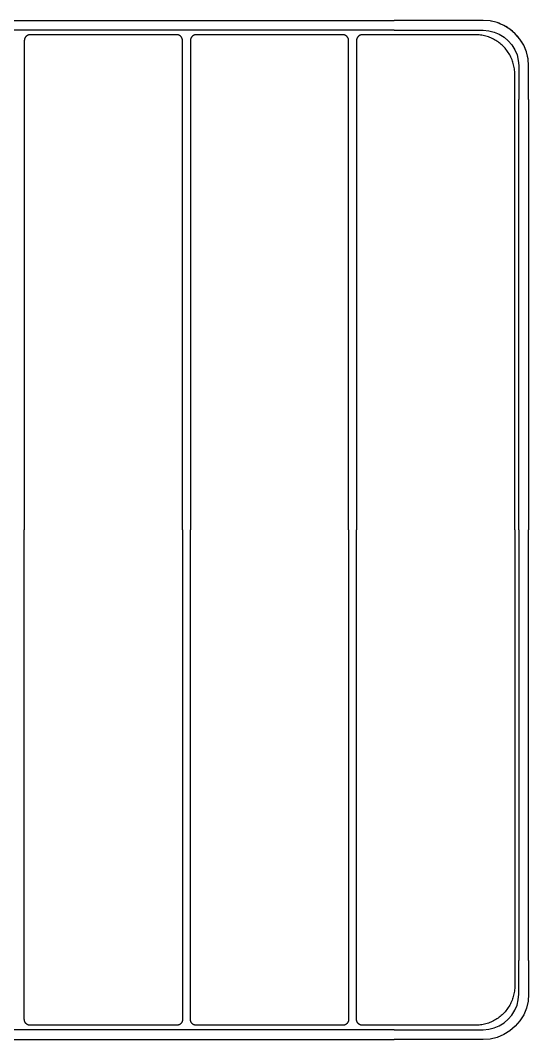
# Model space of a CAD drawing. Header units: millimetres. Extents: x 1434 to 4837, y 1889 to 4267.
# Drawn here: x 3019 to 3276, y 2395 to 2910 of the extents above; entities that cross this region are included whole.
import ezdxf

# ---------------------------------------------------------------- set-up
doc = ezdxf.new("R2010")
doc.units = ezdxf.units.MM
doc.header["$MEASUREMENT"] = 0
doc.layers.add('Utwórz2D linie widoczne', color=7, linetype='Continuous', true_color=0x000000)

msp = doc.modelspace()

# ---------------------------------------------------------------- linework, layer by layer
at = {"layer": 'Utwórz2D linie widoczne'}
for p, q in [((2783.93, 2909.68), (3207.93, 2909.68)), ((3207.93, 2904.68), (2783.93, 2904.68)), ((3252.93, 2909.68), (3207.93, 2909.68)), ((3207.93, 2904.68), (3252.93, 2904.68)), ((3256.52, 2909.39), (3252.93, 2909.68)), ((3252.93, 2904.68), (3255.74, 2904.45)), ((3260.03, 2908.55), (3256.52, 2909.39)), ((3256.91, 2909.33), (3256.74, 2909.34)), ((3257.87, 2909.07), (3256.91, 2909.33)), ((3263.37, 2907.17), (3260.03, 2908.55)), ((3260.78, 2908.29), (3260.45, 2908.38)), ((3261.74, 2907.84), (3260.78, 2908.29)), ((3266.45, 2905.28), (3263.37, 2907.17)), ((3264.42, 2906.59), (3263.95, 2906.81)), ((3265.21, 2906.04), (3264.42, 2906.59)), ((3269.19, 2902.94), (3266.45, 2905.28)), ((3267.7, 2904.29), (3267.15, 2904.68)), ((3020.96, 2899.66), (3020.95, 2899.56)), ((3020.95, 2899.56), (3020.95, 2899.45)), ((3020.95, 2899.45), (3020.95, 2652.18)), ((3020.97, 2899.76), (3020.96, 2899.66)), ((3020.98, 2899.86), (3020.97, 2899.76)), ((3021, 2899.96), (3020.98, 2899.86)), ((3021.02, 2900.06), (3021, 2899.96)), ((3021.04, 2900.16), (3021.02, 2900.06)), ((3021.06, 2900.26), (3021.04, 2900.16)), ((3021.09, 2900.36), (3021.06, 2900.26)), ((3021.13, 2900.46), (3021.09, 2900.36)), ((3021.16, 2900.55), (3021.13, 2900.46)), ((3021.2, 2900.65), (3021.16, 2900.55)), ((3021.24, 2900.74), (3021.2, 2900.65)), ((3021.29, 2900.83), (3021.24, 2900.74)), ((3021.34, 2900.92), (3021.29, 2900.83)), ((3021.39, 2901.01), (3021.34, 2900.92)), ((3021.44, 2901.1), (3021.39, 2901.01)), ((3021.5, 2901.18), (3021.44, 2901.1)), ((3021.56, 2901.27), (3021.5, 2901.18)), ((3021.63, 2901.35), (3021.56, 2901.27)), ((3021.69, 2901.42), (3021.63, 2901.35)), ((3021.76, 2901.5), (3021.69, 2901.42)), ((3021.83, 2901.57), (3021.76, 2901.5)), ((3021.91, 2901.65), (3021.83, 2901.57)), ((3021.98, 2901.71), (3021.91, 2901.65)), ((3022.06, 2901.78), (3021.98, 2901.71)), ((3022.14, 2901.84), (3022.06, 2901.78)), ((3022.22, 2901.9), (3022.14, 2901.84)), ((3022.31, 2901.96), (3022.22, 2901.9)), ((3022.39, 2902.02), (3022.31, 2901.96)), ((3022.48, 2902.07), (3022.39, 2902.02)), ((3022.57, 2902.12), (3022.48, 2902.07)), ((3022.66, 2902.16), (3022.57, 2902.12)), ((3022.76, 2902.2), (3022.66, 2902.16)), ((3022.85, 2902.24), (3022.76, 2902.2)), ((3022.95, 2902.28), (3022.85, 2902.24)), ((3023.05, 2902.31), (3022.95, 2902.28)), ((3023.14, 2902.34), (3023.05, 2902.31)), ((3023.24, 2902.37), (3023.14, 2902.34)), ((3023.34, 2902.39), (3023.24, 2902.37)), ((3023.44, 2902.41), (3023.34, 2902.39)), ((3023.54, 2902.43), (3023.44, 2902.41)), ((3023.65, 2902.44), (3023.54, 2902.43)), ((3023.75, 2902.45), (3023.65, 2902.44)), ((3023.85, 2902.45), (3023.75, 2902.45)), ((3023.95, 2902.45), (3023.85, 2902.45)), ((3097.95, 2902.45), (3023.95, 2902.45)), ((3098.06, 2902.45), (3097.95, 2902.45)), ((3098.16, 2902.45), (3098.06, 2902.45)), ((3098.26, 2902.44), (3098.16, 2902.45)), ((3098.36, 2902.43), (3098.26, 2902.44)), ((3098.46, 2902.41), (3098.36, 2902.43)), ((3098.56, 2902.39), (3098.46, 2902.41)), ((3098.66, 2902.37), (3098.56, 2902.39)), ((3098.76, 2902.34), (3098.66, 2902.37)), ((3098.86, 2902.31), (3098.76, 2902.34)), ((3098.96, 2902.28), (3098.86, 2902.31)), ((3099.05, 2902.24), (3098.96, 2902.28)), ((3099.15, 2902.2), (3099.05, 2902.24)), ((3099.24, 2902.16), (3099.15, 2902.2)), ((3099.33, 2902.12), (3099.24, 2902.16)), ((3099.42, 2902.07), (3099.33, 2902.12)), ((3099.51, 2902.02), (3099.42, 2902.07)), ((3099.6, 2901.96), (3099.51, 2902.02)), ((3099.68, 2901.9), (3099.6, 2901.96)), ((3099.77, 2901.84), (3099.68, 2901.9)), ((3099.85, 2901.78), (3099.77, 2901.84)), ((3099.92, 2901.71), (3099.85, 2901.78)), ((3100, 2901.65), (3099.92, 2901.71)), ((3100.07, 2901.57), (3100, 2901.65)), ((3100.15, 2901.5), (3100.07, 2901.57)), ((3100.21, 2901.42), (3100.15, 2901.5)), ((3100.28, 2901.35), (3100.21, 2901.42)), ((3100.34, 2901.27), (3100.28, 2901.35)), ((3100.4, 2901.18), (3100.34, 2901.27)), ((3100.46, 2901.1), (3100.4, 2901.18)), ((3100.52, 2901.01), (3100.46, 2901.1)), ((3100.57, 2900.92), (3100.52, 2901.01)), ((3100.62, 2900.83), (3100.57, 2900.92)), ((3100.66, 2900.74), (3100.62, 2900.83)), ((3100.7, 2900.65), (3100.66, 2900.74)), ((3100.74, 2900.55), (3100.7, 2900.65)), ((3100.78, 2900.46), (3100.74, 2900.55)), ((3100.81, 2900.36), (3100.78, 2900.46)), ((3100.84, 2900.26), (3100.81, 2900.36)), ((3100.87, 2900.16), (3100.84, 2900.26)), ((3100.89, 2900.06), (3100.87, 2900.16)), ((3100.91, 2899.96), (3100.89, 2900.06)), ((3100.93, 2899.86), (3100.91, 2899.96)), ((3100.94, 2899.76), (3100.93, 2899.86)), ((3100.95, 2899.66), (3100.94, 2899.76)), ((3100.95, 2899.56), (3100.95, 2899.66)), ((3100.95, 2899.45), (3100.95, 2899.56)), ((3100.95, 2652.18), (3100.95, 2899.45)), ((3104.93, 2899.76), (3104.92, 2899.66)), ((3104.92, 2899.66), (3104.92, 2899.56)), ((3104.92, 2899.56), (3104.92, 2899.45)), ((3104.92, 2899.45), (3104.92, 2652.18)), ((3104.95, 2899.86), (3104.93, 2899.76)), ((3104.96, 2899.96), (3104.95, 2899.86)), ((3104.98, 2900.06), (3104.96, 2899.96)), ((3105, 2900.16), (3104.98, 2900.06)), ((3105.03, 2900.26), (3105, 2900.16)), ((3105.06, 2900.36), (3105.03, 2900.26)), ((3105.09, 2900.46), (3105.06, 2900.36)), ((3105.13, 2900.55), (3105.09, 2900.46)), ((3105.17, 2900.65), (3105.13, 2900.55)), ((3105.21, 2900.74), (3105.17, 2900.65)), ((3105.25, 2900.83), (3105.21, 2900.74)), ((3105.3, 2900.92), (3105.25, 2900.83)), ((3105.35, 2901.01), (3105.3, 2900.92)), ((3105.41, 2901.1), (3105.35, 2901.01)), ((3105.47, 2901.18), (3105.41, 2901.1)), ((3105.53, 2901.27), (3105.47, 2901.18)), ((3105.59, 2901.35), (3105.53, 2901.27)), ((3105.66, 2901.42), (3105.59, 2901.35)), ((3105.73, 2901.5), (3105.66, 2901.42)), ((3105.8, 2901.57), (3105.73, 2901.5)), ((3105.87, 2901.65), (3105.8, 2901.57)), ((3105.95, 2901.71), (3105.87, 2901.65)), ((3106.02, 2901.78), (3105.95, 2901.71)), ((3106.1, 2901.84), (3106.02, 2901.78)), ((3106.19, 2901.9), (3106.1, 2901.84)), ((3106.27, 2901.96), (3106.19, 2901.9)), ((3106.36, 2902.02), (3106.27, 2901.96)), ((3106.45, 2902.07), (3106.36, 2902.02)), ((3106.54, 2902.12), (3106.45, 2902.07)), ((3106.63, 2902.16), (3106.54, 2902.12)), ((3106.72, 2902.2), (3106.63, 2902.16)), ((3106.82, 2902.24), (3106.72, 2902.2)), ((3106.91, 2902.28), (3106.82, 2902.24)), ((3107.01, 2902.31), (3106.91, 2902.28)), ((3107.11, 2902.34), (3107.01, 2902.31)), ((3107.21, 2902.37), (3107.11, 2902.34)), ((3107.31, 2902.39), (3107.21, 2902.37)), ((3107.41, 2902.41), (3107.31, 2902.39)), ((3107.51, 2902.43), (3107.41, 2902.41)), ((3107.61, 2902.44), (3107.51, 2902.43)), ((3107.71, 2902.45), (3107.61, 2902.44)), ((3107.82, 2902.45), (3107.71, 2902.45)), ((3107.92, 2902.45), (3107.82, 2902.45)), ((3181.92, 2902.45), (3107.92, 2902.45)), ((3182.02, 2902.45), (3181.92, 2902.45)), ((3182.12, 2902.45), (3182.02, 2902.45)), ((3182.22, 2902.44), (3182.12, 2902.45)), ((3182.33, 2902.43), (3182.22, 2902.44)), ((3182.43, 2902.41), (3182.33, 2902.43)), ((3182.53, 2902.39), (3182.43, 2902.41)), ((3182.63, 2902.37), (3182.53, 2902.39)), ((3182.73, 2902.34), (3182.63, 2902.37)), ((3182.83, 2902.31), (3182.73, 2902.34)), ((3182.92, 2902.28), (3182.83, 2902.31)), ((3183.02, 2902.24), (3182.92, 2902.28)), ((3183.11, 2902.2), (3183.02, 2902.24)), ((3183.21, 2902.16), (3183.11, 2902.2)), ((3183.3, 2902.12), (3183.21, 2902.16)), ((3183.39, 2902.07), (3183.3, 2902.12)), ((3183.48, 2902.02), (3183.39, 2902.07)), ((3183.56, 2901.96), (3183.48, 2902.02)), ((3183.65, 2901.9), (3183.56, 2901.96)), ((3183.73, 2901.84), (3183.65, 2901.9)), ((3183.81, 2901.78), (3183.73, 2901.84)), ((3183.89, 2901.71), (3183.81, 2901.78)), ((3183.97, 2901.65), (3183.89, 2901.71)), ((3184.04, 2901.57), (3183.97, 2901.65)), ((3184.11, 2901.5), (3184.04, 2901.57)), ((3184.18, 2901.42), (3184.11, 2901.5)), ((3184.24, 2901.35), (3184.18, 2901.42)), ((3184.31, 2901.27), (3184.24, 2901.35)), ((3184.37, 2901.18), (3184.31, 2901.27)), ((3184.43, 2901.1), (3184.37, 2901.18)), ((3184.48, 2901.01), (3184.43, 2901.1)), ((3184.53, 2900.92), (3184.48, 2901.01)), ((3184.58, 2900.83), (3184.53, 2900.92)), ((3184.63, 2900.74), (3184.58, 2900.83)), ((3184.67, 2900.65), (3184.63, 2900.74)), ((3184.71, 2900.55), (3184.67, 2900.65)), ((3184.74, 2900.46), (3184.71, 2900.55)), ((3184.78, 2900.36), (3184.74, 2900.46)), ((3184.81, 2900.26), (3184.78, 2900.36)), ((3184.83, 2900.16), (3184.81, 2900.26)), ((3184.85, 2900.06), (3184.83, 2900.16)), ((3184.87, 2899.96), (3184.85, 2900.06)), ((3184.89, 2899.86), (3184.87, 2899.96)), ((3184.9, 2899.76), (3184.89, 2899.86)), ((3184.91, 2899.66), (3184.9, 2899.76)), ((3184.92, 2899.56), (3184.91, 2899.66)), ((3184.92, 2899.45), (3184.92, 2899.56)), ((3184.92, 2652.18), (3184.92, 2899.45)), ((3188.93, 2899.76), (3188.92, 2899.66)), ((3188.92, 2899.66), (3188.92, 2899.56)), ((3188.92, 2899.56), (3188.92, 2899.45)), ((3188.92, 2899.45), (3188.92, 2652.18)), ((3188.95, 2899.86), (3188.93, 2899.76)), ((3188.96, 2899.96), (3188.95, 2899.86)), ((3188.98, 2900.06), (3188.96, 2899.96)), ((3189, 2900.16), (3188.98, 2900.06)), ((3189.03, 2900.26), (3189, 2900.16)), ((3189.06, 2900.36), (3189.03, 2900.26)), ((3189.09, 2900.46), (3189.06, 2900.36)), ((3189.13, 2900.55), (3189.09, 2900.46)), ((3189.17, 2900.65), (3189.13, 2900.55)), ((3189.21, 2900.74), (3189.17, 2900.65)), ((3189.25, 2900.83), (3189.21, 2900.74)), ((3189.3, 2900.92), (3189.25, 2900.83)), ((3189.35, 2901.01), (3189.3, 2900.92)), ((3189.41, 2901.1), (3189.35, 2901.01)), ((3189.47, 2901.18), (3189.41, 2901.1)), ((3189.53, 2901.27), (3189.47, 2901.18)), ((3189.59, 2901.35), (3189.53, 2901.27)), ((3189.66, 2901.42), (3189.59, 2901.35)), ((3189.73, 2901.5), (3189.66, 2901.42)), ((3189.8, 2901.57), (3189.73, 2901.5)), ((3189.87, 2901.65), (3189.8, 2901.57)), ((3189.95, 2901.71), (3189.87, 2901.65)), ((3190.02, 2901.78), (3189.95, 2901.71)), ((3190.1, 2901.84), (3190.02, 2901.78)), ((3190.19, 2901.9), (3190.1, 2901.84)), ((3190.27, 2901.96), (3190.19, 2901.9)), ((3190.36, 2902.02), (3190.27, 2901.96)), ((3190.45, 2902.07), (3190.36, 2902.02)), ((3190.54, 2902.12), (3190.45, 2902.07)), ((3190.63, 2902.16), (3190.54, 2902.12)), ((3190.72, 2902.2), (3190.63, 2902.16)), ((3190.82, 2902.24), (3190.72, 2902.2)), ((3190.91, 2902.28), (3190.82, 2902.24)), ((3191.01, 2902.31), (3190.91, 2902.28)), ((3191.11, 2902.34), (3191.01, 2902.31)), ((3191.21, 2902.37), (3191.11, 2902.34)), ((3191.31, 2902.39), (3191.21, 2902.37)), ((3191.41, 2902.41), (3191.31, 2902.39)), ((3191.51, 2902.43), (3191.41, 2902.41)), ((3191.61, 2902.44), (3191.51, 2902.43)), ((3191.71, 2902.45), (3191.61, 2902.44)), ((3191.82, 2902.45), (3191.71, 2902.45)), ((3191.92, 2902.45), (3191.82, 2902.45)), ((3248.92, 2902.45), (3191.92, 2902.45)), ((3249.6, 2902.44), (3248.92, 2902.45)), ((3250.28, 2902.41), (3249.6, 2902.44)), ((3250.96, 2902.35), (3250.28, 2902.41)), ((3251.64, 2902.27), (3250.96, 2902.35)), ((3252.32, 2902.16), (3251.64, 2902.27)), ((3252.99, 2902.03), (3252.32, 2902.16)), ((3253.65, 2901.88), (3252.99, 2902.03)), ((3254.31, 2901.71), (3253.65, 2901.88)), ((3254.97, 2901.52), (3254.31, 2901.71)), ((3255.62, 2901.3), (3254.97, 2901.52)), ((3256.25, 2901.06), (3255.62, 2901.3)), ((3255.74, 2904.45), (3258.49, 2903.79)), ((3256.89, 2900.8), (3256.25, 2901.06)), ((3257.51, 2900.51), (3256.89, 2900.8)), ((3258.12, 2900.21), (3257.51, 2900.51)), ((3258.72, 2899.89), (3258.12, 2900.21)), ((3258.49, 2903.79), (3261.1, 2902.71)), ((3259.31, 2899.54), (3258.72, 2899.89)), ((3259.89, 2899.18), (3259.31, 2899.54)), ((3261.1, 2902.71), (3263.51, 2901.24)), ((3263.51, 2901.24), (3265.65, 2899.4)), ((3268.28, 2903.71), (3267.7, 2904.29)), ((3271.53, 2900.19), (3269.19, 2902.94)), ((3270.54, 2901.46), (3269.96, 2902.03)), ((3270.92, 2900.92), (3270.54, 2901.46)), ((3273.42, 2897.12), (3271.53, 2900.19)), ((3260.45, 2898.79), (3259.89, 2899.18)), ((3261, 2898.39), (3260.45, 2898.79)), ((3261.54, 2897.97), (3261, 2898.39)), ((3262.06, 2897.53), (3261.54, 2897.97)), ((3262.57, 2897.07), (3262.06, 2897.53)), ((3263.06, 2896.6), (3262.57, 2897.07)), ((3263.53, 2896.1), (3263.06, 2896.6)), ((3263.99, 2895.6), (3263.53, 2896.1)), ((3264.43, 2895.07), (3263.99, 2895.6)), ((3264.85, 2894.54), (3264.43, 2895.07)), ((3265.26, 2893.99), (3264.85, 2894.54)), ((3265.65, 2899.4), (3267.49, 2897.26)), ((3267.49, 2897.26), (3268.96, 2894.85)), ((3268.96, 2894.85), (3270.05, 2892.24)), ((3272.84, 2898.18), (3272.31, 2898.93)), ((3273.05, 2897.73), (3272.84, 2898.18)), ((3274.8, 2893.78), (3273.42, 2897.12)), ((3274.53, 2894.54), (3274.13, 2895.4)), ((3274.61, 2894.24), (3274.53, 2894.54)), ((3265.64, 2893.42), (3265.26, 2893.99)), ((3266.01, 2892.84), (3265.64, 2893.42)), ((3266.35, 2892.26), (3266.01, 2892.84)), ((3266.68, 2891.65), (3266.35, 2892.26)), ((3266.98, 2891.04), (3266.68, 2891.65)), ((3267.26, 2890.42), (3266.98, 2891.04)), ((3267.52, 2889.79), (3267.26, 2890.42)), ((3267.76, 2889.15), (3267.52, 2889.79)), ((3267.98, 2888.5), (3267.76, 2889.15)), ((3270.05, 2892.24), (3270.7, 2889.49)), ((3270.67, 2889.65), (3270.93, 2886.68)), ((3270.7, 2889.49), (3270.93, 2886.68)), ((3275.64, 2890.27), (3274.8, 2893.78)), ((3275.57, 2890.67), (3275.37, 2891.4)), ((3275.58, 2890.54), (3275.57, 2890.67)), ((3275.93, 2886.68), (3275.64, 2890.27)), ((3268.18, 2887.85), (3267.98, 2888.5)), ((3268.35, 2887.19), (3268.18, 2887.85)), ((3268.5, 2886.52), (3268.35, 2887.19)), ((3268.63, 2885.85), (3268.5, 2886.52)), ((3268.73, 2885.18), (3268.63, 2885.85)), ((3268.81, 2884.5), (3268.73, 2885.18)), ((3268.87, 2883.82), (3268.81, 2884.5)), ((3270.93, 2886.68), (3270.93, 2869.68)), ((3275.93, 2869.68), (3275.93, 2886.68)), ((3268.91, 2883.14), (3268.87, 2883.82)), ((3268.92, 2882.45), (3268.91, 2883.14)), ((3268.92, 2652.18), (3268.92, 2882.45)), ((3270.93, 2652.18), (3270.93, 2869.68)), ((3275.93, 2869.68), (3275.93, 2652.18)), ((3020.95, 2404.9), (3020.95, 2652.18)), ((3100.95, 2652.18), (3100.95, 2404.9)), ((3104.92, 2404.9), (3104.92, 2652.18)), ((3184.92, 2652.18), (3184.92, 2404.9)), ((3188.92, 2404.9), (3188.92, 2652.18)), ((3268.92, 2652.18), (3268.92, 2421.9)), ((3270.93, 2652.18), (3270.93, 2434.68)), ((3275.93, 2434.68), (3275.93, 2652.18)), ((3270.93, 2417.68), (3270.93, 2434.68)), ((3275.93, 2434.68), (3275.93, 2417.68)), ((3268.87, 2420.53), (3268.81, 2419.85)), ((3268.91, 2421.21), (3268.87, 2420.53)), ((3268.92, 2421.9), (3268.91, 2421.21)), ((3267.98, 2415.85), (3267.76, 2415.2)), ((3268.18, 2416.5), (3267.98, 2415.85)), ((3268.35, 2417.16), (3268.18, 2416.5)), ((3268.5, 2417.83), (3268.35, 2417.16)), ((3268.63, 2418.5), (3268.5, 2417.83)), ((3268.73, 2419.17), (3268.63, 2418.5)), ((3268.81, 2419.85), (3268.73, 2419.17)), ((3270.7, 2414.86), (3270.93, 2417.68)), ((3275.93, 2417.68), (3275.64, 2414.08)), ((3265.26, 2410.36), (3264.85, 2409.81)), ((3265.64, 2410.93), (3265.26, 2410.36)), ((3266.01, 2411.51), (3265.64, 2410.93)), ((3266.35, 2412.1), (3266.01, 2411.51)), ((3266.68, 2412.7), (3266.35, 2412.1)), ((3266.98, 2413.31), (3266.68, 2412.7)), ((3267.26, 2413.93), (3266.98, 2413.31)), ((3267.52, 2414.56), (3267.26, 2413.93)), ((3267.76, 2415.2), (3267.52, 2414.56)), ((3268.96, 2409.5), (3270.05, 2412.11)), ((3270.05, 2412.11), (3270.7, 2414.86)), ((3274.8, 2410.57), (3273.42, 2407.23)), ((3275.64, 2414.08), (3274.8, 2410.57)), ((3259.89, 2405.17), (3259.31, 2404.81)), ((3260.45, 2405.56), (3259.89, 2405.17)), ((3261, 2405.96), (3260.45, 2405.56)), ((3261.54, 2406.38), (3261, 2405.96)), ((3262.06, 2406.82), (3261.54, 2406.38)), ((3262.57, 2407.28), (3262.06, 2406.82)), ((3263.06, 2407.76), (3262.57, 2407.28)), ((3263.53, 2408.25), (3263.06, 2407.76)), ((3263.99, 2408.75), (3263.53, 2408.25)), ((3264.43, 2409.28), (3263.99, 2408.75)), ((3264.85, 2409.81), (3264.43, 2409.28)), ((3265.65, 2404.95), (3267.49, 2407.1)), ((3267.49, 2407.1), (3268.96, 2409.5)), ((3273.42, 2407.23), (3271.53, 2404.16)), ((3020.95, 2404.8), (3020.95, 2404.9)), ((3020.96, 2404.69), (3020.95, 2404.8)), ((3020.97, 2404.59), (3020.96, 2404.69)), ((3020.98, 2404.49), (3020.97, 2404.59)), ((3021, 2404.39), (3020.98, 2404.49)), ((3021.02, 2404.29), (3021, 2404.39)), ((3021.04, 2404.19), (3021.02, 2404.29)), ((3021.06, 2404.09), (3021.04, 2404.19)), ((3021.09, 2403.99), (3021.06, 2404.09)), ((3021.13, 2403.89), (3021.09, 2403.99)), ((3021.16, 2403.8), (3021.13, 2403.89)), ((3021.2, 2403.7), (3021.16, 2403.8)), ((3021.24, 2403.61), (3021.2, 2403.7)), ((3021.29, 2403.52), (3021.24, 2403.61)), ((3021.34, 2403.43), (3021.29, 2403.52)), ((3021.39, 2403.34), (3021.34, 2403.43)), ((3021.44, 2403.25), (3021.39, 2403.34)), ((3021.5, 2403.17), (3021.44, 2403.25)), ((3021.56, 2403.09), (3021.5, 2403.17)), ((3021.63, 2403), (3021.56, 2403.09)), ((3021.69, 2402.93), (3021.63, 2403)), ((3021.76, 2402.85), (3021.69, 2402.93)), ((3021.83, 2402.78), (3021.76, 2402.85)), ((3021.91, 2402.71), (3021.83, 2402.78)), ((3021.98, 2402.64), (3021.91, 2402.71)), ((3022.06, 2402.57), (3021.98, 2402.64)), ((3022.14, 2402.51), (3022.06, 2402.57)), ((3022.22, 2402.45), (3022.14, 2402.51)), ((3022.31, 2402.39), (3022.22, 2402.45)), ((3022.39, 2402.33), (3022.31, 2402.39)), ((3022.48, 2402.28), (3022.39, 2402.33)), ((3022.57, 2402.23), (3022.48, 2402.28)), ((3022.66, 2402.19), (3022.57, 2402.23)), ((3022.76, 2402.15), (3022.66, 2402.19)), ((3022.85, 2402.11), (3022.76, 2402.15)), ((3022.95, 2402.07), (3022.85, 2402.11)), ((3023.05, 2402.04), (3022.95, 2402.07)), ((3023.14, 2402.01), (3023.05, 2402.04)), ((3023.24, 2401.98), (3023.14, 2402.01)), ((3023.34, 2401.96), (3023.24, 2401.98)), ((3023.44, 2401.94), (3023.34, 2401.96)), ((3023.54, 2401.93), (3023.44, 2401.94)), ((3023.65, 2401.91), (3023.54, 2401.93)), ((3023.75, 2401.9), (3023.65, 2401.91)), ((3023.85, 2401.9), (3023.75, 2401.9)), ((3023.95, 2401.9), (3023.85, 2401.9)), ((3097.95, 2401.9), (3023.95, 2401.9)), ((3098.06, 2401.9), (3097.95, 2401.9)), ((3098.16, 2401.9), (3098.06, 2401.9)), ((3098.26, 2401.91), (3098.16, 2401.9)), ((3098.36, 2401.93), (3098.26, 2401.91)), ((3098.46, 2401.94), (3098.36, 2401.93)), ((3098.56, 2401.96), (3098.46, 2401.94)), ((3098.66, 2401.98), (3098.56, 2401.96)), ((3098.76, 2402.01), (3098.66, 2401.98)), ((3098.86, 2402.04), (3098.76, 2402.01)), ((3098.96, 2402.07), (3098.86, 2402.04)), ((3099.05, 2402.11), (3098.96, 2402.07)), ((3099.15, 2402.15), (3099.05, 2402.11)), ((3099.24, 2402.19), (3099.15, 2402.15)), ((3099.33, 2402.23), (3099.24, 2402.19)), ((3099.42, 2402.28), (3099.33, 2402.23)), ((3099.51, 2402.33), (3099.42, 2402.28)), ((3099.6, 2402.39), (3099.51, 2402.33)), ((3099.68, 2402.45), (3099.6, 2402.39)), ((3099.77, 2402.51), (3099.68, 2402.45)), ((3099.85, 2402.57), (3099.77, 2402.51)), ((3099.92, 2402.64), (3099.85, 2402.57)), ((3100, 2402.71), (3099.92, 2402.64)), ((3100.07, 2402.78), (3100, 2402.71)), ((3100.15, 2402.85), (3100.07, 2402.78)), ((3100.21, 2402.93), (3100.15, 2402.85)), ((3100.28, 2403), (3100.21, 2402.93)), ((3100.34, 2403.09), (3100.28, 2403)), ((3100.4, 2403.17), (3100.34, 2403.09)), ((3100.46, 2403.25), (3100.4, 2403.17)), ((3100.52, 2403.34), (3100.46, 2403.25)), ((3100.57, 2403.43), (3100.52, 2403.34)), ((3100.62, 2403.52), (3100.57, 2403.43)), ((3100.66, 2403.61), (3100.62, 2403.52)), ((3100.7, 2403.7), (3100.66, 2403.61)), ((3100.74, 2403.8), (3100.7, 2403.7)), ((3100.78, 2403.89), (3100.74, 2403.8)), ((3100.81, 2403.99), (3100.78, 2403.89)), ((3100.84, 2404.09), (3100.81, 2403.99)), ((3100.87, 2404.19), (3100.84, 2404.09)), ((3100.89, 2404.29), (3100.87, 2404.19)), ((3100.91, 2404.39), (3100.89, 2404.29)), ((3100.93, 2404.49), (3100.91, 2404.39)), ((3100.94, 2404.59), (3100.93, 2404.49)), ((3100.95, 2404.69), (3100.94, 2404.59)), ((3100.95, 2404.9), (3100.95, 2404.8)), ((3100.95, 2404.8), (3100.95, 2404.69)), ((3104.92, 2404.8), (3104.92, 2404.9)), ((3104.92, 2404.69), (3104.92, 2404.8)), ((3104.93, 2404.59), (3104.92, 2404.69)), ((3104.95, 2404.49), (3104.93, 2404.59)), ((3104.96, 2404.39), (3104.95, 2404.49)), ((3104.98, 2404.29), (3104.96, 2404.39)), ((3105, 2404.19), (3104.98, 2404.29)), ((3105.03, 2404.09), (3105, 2404.19)), ((3105.06, 2403.99), (3105.03, 2404.09)), ((3105.09, 2403.89), (3105.06, 2403.99)), ((3105.13, 2403.8), (3105.09, 2403.89)), ((3105.17, 2403.7), (3105.13, 2403.8)), ((3105.21, 2403.61), (3105.17, 2403.7)), ((3105.25, 2403.52), (3105.21, 2403.61)), ((3105.3, 2403.43), (3105.25, 2403.52)), ((3105.35, 2403.34), (3105.3, 2403.43)), ((3105.41, 2403.25), (3105.35, 2403.34)), ((3105.47, 2403.17), (3105.41, 2403.25)), ((3105.53, 2403.09), (3105.47, 2403.17)), ((3105.59, 2403), (3105.53, 2403.09)), ((3105.66, 2402.93), (3105.59, 2403)), ((3105.73, 2402.85), (3105.66, 2402.93)), ((3105.8, 2402.78), (3105.73, 2402.85)), ((3105.87, 2402.71), (3105.8, 2402.78)), ((3105.95, 2402.64), (3105.87, 2402.71)), ((3106.02, 2402.57), (3105.95, 2402.64)), ((3106.1, 2402.51), (3106.02, 2402.57)), ((3106.19, 2402.45), (3106.1, 2402.51)), ((3106.27, 2402.39), (3106.19, 2402.45)), ((3106.36, 2402.33), (3106.27, 2402.39)), ((3106.45, 2402.28), (3106.36, 2402.33)), ((3106.54, 2402.23), (3106.45, 2402.28)), ((3106.63, 2402.19), (3106.54, 2402.23)), ((3106.72, 2402.15), (3106.63, 2402.19)), ((3106.82, 2402.11), (3106.72, 2402.15)), ((3106.91, 2402.07), (3106.82, 2402.11)), ((3107.01, 2402.04), (3106.91, 2402.07)), ((3107.11, 2402.01), (3107.01, 2402.04)), ((3107.21, 2401.98), (3107.11, 2402.01)), ((3107.31, 2401.96), (3107.21, 2401.98)), ((3107.41, 2401.94), (3107.31, 2401.96)), ((3107.51, 2401.93), (3107.41, 2401.94)), ((3107.61, 2401.91), (3107.51, 2401.93)), ((3107.71, 2401.9), (3107.61, 2401.91)), ((3107.82, 2401.9), (3107.71, 2401.9)), ((3107.92, 2401.9), (3107.82, 2401.9)), ((3181.92, 2401.9), (3107.92, 2401.9)), ((3182.02, 2401.9), (3181.92, 2401.9)), ((3182.12, 2401.9), (3182.02, 2401.9)), ((3182.22, 2401.91), (3182.12, 2401.9)), ((3182.33, 2401.93), (3182.22, 2401.91)), ((3182.43, 2401.94), (3182.33, 2401.93)), ((3182.53, 2401.96), (3182.43, 2401.94)), ((3182.63, 2401.98), (3182.53, 2401.96)), ((3182.73, 2402.01), (3182.63, 2401.98)), ((3182.83, 2402.04), (3182.73, 2402.01)), ((3182.92, 2402.07), (3182.83, 2402.04)), ((3183.02, 2402.11), (3182.92, 2402.07)), ((3183.11, 2402.15), (3183.02, 2402.11)), ((3183.21, 2402.19), (3183.11, 2402.15)), ((3183.3, 2402.23), (3183.21, 2402.19)), ((3183.39, 2402.28), (3183.3, 2402.23)), ((3183.48, 2402.33), (3183.39, 2402.28)), ((3183.56, 2402.39), (3183.48, 2402.33)), ((3183.65, 2402.45), (3183.56, 2402.39)), ((3183.73, 2402.51), (3183.65, 2402.45)), ((3183.81, 2402.57), (3183.73, 2402.51)), ((3183.89, 2402.64), (3183.81, 2402.57)), ((3183.97, 2402.71), (3183.89, 2402.64)), ((3184.04, 2402.78), (3183.97, 2402.71)), ((3184.11, 2402.85), (3184.04, 2402.78)), ((3184.18, 2402.93), (3184.11, 2402.85)), ((3184.24, 2403), (3184.18, 2402.93)), ((3184.31, 2403.09), (3184.24, 2403)), ((3184.37, 2403.17), (3184.31, 2403.09)), ((3184.43, 2403.25), (3184.37, 2403.17)), ((3184.48, 2403.34), (3184.43, 2403.25)), ((3184.53, 2403.43), (3184.48, 2403.34)), ((3184.58, 2403.52), (3184.53, 2403.43)), ((3184.63, 2403.61), (3184.58, 2403.52)), ((3184.67, 2403.7), (3184.63, 2403.61)), ((3184.71, 2403.8), (3184.67, 2403.7)), ((3184.74, 2403.89), (3184.71, 2403.8)), ((3184.78, 2403.99), (3184.74, 2403.89)), ((3184.81, 2404.09), (3184.78, 2403.99)), ((3184.83, 2404.19), (3184.81, 2404.09)), ((3184.85, 2404.29), (3184.83, 2404.19)), ((3184.87, 2404.39), (3184.85, 2404.29)), ((3184.89, 2404.49), (3184.87, 2404.39)), ((3184.9, 2404.59), (3184.89, 2404.49)), ((3184.91, 2404.69), (3184.9, 2404.59)), ((3184.92, 2404.8), (3184.91, 2404.69)), ((3184.92, 2404.9), (3184.92, 2404.8)), ((3188.92, 2404.8), (3188.92, 2404.9)), ((3188.92, 2404.69), (3188.92, 2404.8)), ((3188.93, 2404.59), (3188.92, 2404.69)), ((3188.95, 2404.49), (3188.93, 2404.59)), ((3188.96, 2404.39), (3188.95, 2404.49)), ((3188.98, 2404.29), (3188.96, 2404.39)), ((3189, 2404.19), (3188.98, 2404.29)), ((3189.03, 2404.09), (3189, 2404.19)), ((3189.06, 2403.99), (3189.03, 2404.09)), ((3189.09, 2403.89), (3189.06, 2403.99)), ((3189.13, 2403.8), (3189.09, 2403.89)), ((3189.17, 2403.7), (3189.13, 2403.8)), ((3189.21, 2403.61), (3189.17, 2403.7)), ((3189.25, 2403.52), (3189.21, 2403.61)), ((3189.3, 2403.43), (3189.25, 2403.52)), ((3189.35, 2403.34), (3189.3, 2403.43)), ((3189.41, 2403.25), (3189.35, 2403.34)), ((3189.47, 2403.17), (3189.41, 2403.25)), ((3189.53, 2403.09), (3189.47, 2403.17)), ((3189.59, 2403), (3189.53, 2403.09)), ((3189.66, 2402.93), (3189.59, 2403)), ((3189.73, 2402.85), (3189.66, 2402.93)), ((3189.8, 2402.78), (3189.73, 2402.85)), ((3189.87, 2402.71), (3189.8, 2402.78)), ((3189.95, 2402.64), (3189.87, 2402.71)), ((3190.02, 2402.57), (3189.95, 2402.64)), ((3190.1, 2402.51), (3190.02, 2402.57)), ((3190.19, 2402.45), (3190.1, 2402.51)), ((3190.27, 2402.39), (3190.19, 2402.45)), ((3190.36, 2402.33), (3190.27, 2402.39)), ((3190.45, 2402.28), (3190.36, 2402.33)), ((3190.54, 2402.23), (3190.45, 2402.28)), ((3190.63, 2402.19), (3190.54, 2402.23)), ((3190.72, 2402.15), (3190.63, 2402.19)), ((3190.82, 2402.11), (3190.72, 2402.15)), ((3190.91, 2402.07), (3190.82, 2402.11)), ((3191.01, 2402.04), (3190.91, 2402.07)), ((3191.11, 2402.01), (3191.01, 2402.04)), ((3191.21, 2401.98), (3191.11, 2402.01)), ((3191.31, 2401.96), (3191.21, 2401.98)), ((3191.41, 2401.94), (3191.31, 2401.96)), ((3191.51, 2401.93), (3191.41, 2401.94)), ((3191.61, 2401.91), (3191.51, 2401.93)), ((3191.71, 2401.9), (3191.61, 2401.91)), ((3191.82, 2401.9), (3191.71, 2401.9)), ((3191.92, 2401.9), (3191.82, 2401.9)), ((3248.92, 2401.9), (3191.92, 2401.9)), ((3249.6, 2401.91), (3248.92, 2401.9)), ((3250.28, 2401.94), (3249.6, 2401.91)), ((3250.96, 2402), (3250.28, 2401.94)), ((3251.64, 2402.08), (3250.96, 2402)), ((3252.32, 2402.19), (3251.64, 2402.08)), ((3252.99, 2402.32), (3252.32, 2402.19)), ((3253.65, 2402.47), (3252.99, 2402.32)), ((3254.31, 2402.64), (3253.65, 2402.47)), ((3254.97, 2402.83), (3254.31, 2402.64)), ((3255.62, 2403.05), (3254.97, 2402.83)), ((3256.25, 2403.29), (3255.62, 2403.05)), ((3255.74, 2399.9), (3258.49, 2400.56)), ((3256.89, 2403.55), (3256.25, 2403.29)), ((3257.51, 2403.84), (3256.89, 2403.55)), ((3258.12, 2404.14), (3257.51, 2403.84)), ((3258.72, 2404.46), (3258.12, 2404.14)), ((3258.49, 2400.56), (3261.1, 2401.64)), ((3259.31, 2404.81), (3258.72, 2404.46)), ((3261.1, 2401.64), (3263.51, 2403.11)), ((3263.51, 2403.11), (3265.65, 2404.95)), ((3269.19, 2401.41), (3266.45, 2399.07)), ((3271.53, 2404.16), (3269.19, 2401.41)), ((3207.93, 2399.68), (2783.93, 2399.68)), ((3207.93, 2399.68), (3252.93, 2399.68)), ((3252.93, 2399.68), (3255.74, 2399.9)), ((3256.52, 2394.96), (3252.93, 2394.68)), ((3260.03, 2395.8), (3256.52, 2394.96)), ((3263.37, 2397.18), (3260.03, 2395.8)), ((3266.45, 2399.07), (3263.37, 2397.18)), ((2783.93, 2394.68), (3207.93, 2394.68)), ((3252.93, 2394.68), (3207.93, 2394.68))]:
    msp.add_line(p, q, dxfattribs=at)

doc.saveas('drawing.dxf')
